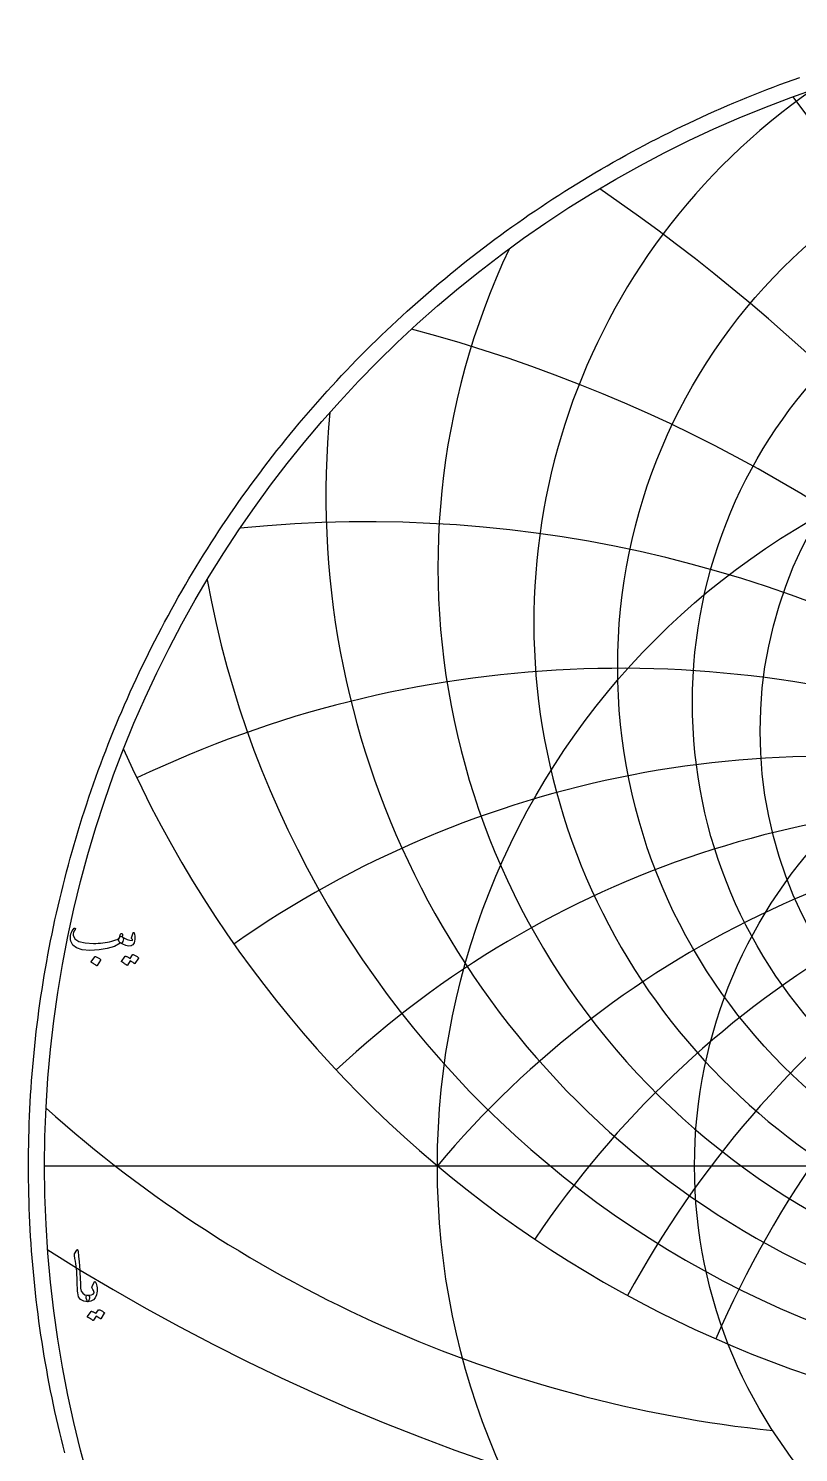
# Model space of a CAD drawing. Header units: millimetres. Extents: x -62 to 62, y -62 to 63.
# Drawn here: x -61.6 to -20.5, y -15.3 to 60.8 of the extents above; entities that cross this region are included whole.
import ezdxf

# ---------------------------------------------------------------- set-up
doc = ezdxf.new("R2010")
doc.units = ezdxf.units.MM
for name, color, linetype in [('CUT_OUTER', 1, 'Continuous'), ('ENGRAVE', 7, 'Continuous'), ('ENGRAVE_FINE', 8, 'Continuous'), ('TEXT', 5, 'Continuous')]:
    doc.layers.add(name, color=color, linetype=linetype)

msp = doc.modelspace()

# ---------------------------------------------------------------- linework, layer by layer
at = {"layer": 'CUT_OUTER'}
msp.add_lwpolyline([(-59.6731, -15.3371), (-59.7661, -14.9706), (-59.8568, -14.6036), (-59.9453, -14.2361), (-60.0315, -13.868), (-60.1154, -13.4994), (-60.1971, -13.1303), (-60.2766, -12.7606), (-60.3537, -12.3906), (-60.4286, -12.02), (-60.5012, -11.649), (-60.5716, -11.2775), (-60.6396, -10.9057), (-60.7054, -10.5334), (-60.7689, -10.1607), (-60.8301, -9.7876), (-60.889, -9.4142), (-60.9456, -9.0404), (-61, -8.6663), (-61.052, -8.2919), (-61.1017, -7.9171), (-61.1491, -7.542), (-61.1943, -7.1667), (-61.2371, -6.7911), (-61.2776, -6.4152), (-61.3158, -6.0391), (-61.3517, -5.6627), (-61.3853, -5.2862), (-61.4166, -4.9094), (-61.4456, -4.5325), (-61.4722, -4.1554), (-61.4966, -3.7781), (-61.5186, -3.4007), (-61.5383, -3.0232), (-61.5557, -2.6455), (-61.5708, -2.2678), (-61.5835, -1.89), (-61.5939, -1.512), (-61.6021, -1.1341), (-61.6079, -0.7561), (-61.6113, -0.378), (-61.6125, 0), (-61.6113, 0.378), (-61.6079, 0.7561), (-61.6021, 1.1341), (-61.5939, 1.512), (-61.5835, 1.89), (-61.5708, 2.2678), (-61.5557, 2.6455), (-61.5383, 3.0232), (-61.5186, 3.4007), (-61.4966, 3.7781), (-61.4722, 4.1554), (-61.4456, 4.5325), (-61.4166, 4.9094), (-61.3853, 5.2862), (-61.3517, 5.6627), (-61.3158, 6.0391), (-61.2776, 6.4152), (-61.2371, 6.7911), (-61.1943, 7.1667), (-61.1491, 7.542), (-61.1017, 7.9171), (-61.052, 8.2919), (-61, 8.6663), (-60.9456, 9.0404), (-60.889, 9.4142), (-60.8301, 9.7876), (-60.7689, 10.1607), (-60.7054, 10.5334), (-60.6396, 10.9057), (-60.5716, 11.2775), (-60.5012, 11.649), (-60.4286, 12.02), (-60.3537, 12.3906), (-60.2766, 12.7606), (-60.1971, 13.1303), (-60.1154, 13.4994), (-60.0315, 13.868), (-59.9453, 14.2361), (-59.8568, 14.6036), (-59.7661, 14.9706), (-59.6731, 15.3371), (-59.5778, 15.7029), (-59.4804, 16.0682), (-59.3807, 16.4328), (-59.2787, 16.7969), (-59.1745, 17.1603), (-59.0681, 17.5231), (-58.9595, 17.8852), (-58.8486, 18.2466), (-58.7356, 18.6073), (-58.6203, 18.9674), (-58.5028, 19.3267), (-58.3831, 19.6853), (-58.2612, 20.0432), (-58.1372, 20.4003), (-58.0109, 20.7566), (-57.8824, 21.1122), (-57.7518, 21.4669), (-57.619, 21.8209), (-57.484, 22.174), (-57.3469, 22.5263), (-57.2076, 22.8778), (-57.0661, 23.2284), (-56.9225, 23.5781), (-56.7768, 23.9269), (-56.6289, 24.2748), (-56.4789, 24.6218), (-56.3267, 24.9679), (-56.1725, 25.3131), (-56.0161, 25.6573), (-55.8576, 26.0005), (-55.697, 26.3427), (-55.5344, 26.684), (-55.3696, 27.0242), (-55.2027, 27.3635), (-55.0338, 27.7017), (-54.8628, 28.0388), (-54.6897, 28.3749), (-54.5146, 28.71), (-54.3374, 29.0439), (-54.1581, 29.3768), (-53.9769, 29.7085), (-53.7936, 30.0392), (-53.6082, 30.3687), (-53.4209, 30.6971), (-53.2315, 31.0243), (-53.0402, 31.3503), (-52.8468, 31.6752), (-52.6515, 31.9988), (-52.4541, 32.3213), (-52.2548, 32.6425), (-52.0535, 32.9625), (-51.8503, 33.2813), (-51.6451, 33.5988), (-51.438, 33.9151), (-51.2289, 34.2301), (-51.0179, 34.5438), (-50.805, 34.8562), (-50.5902, 35.1672), (-50.3734, 35.477), (-50.1548, 35.7854), (-49.9343, 36.0925), (-49.7119, 36.3982), (-49.4876, 36.7025), (-49.2615, 37.0055), (-49.0335, 37.307), (-48.8037, 37.6072), (-48.572, 37.906), (-48.3385, 38.2033), (-48.1032, 38.4992), (-47.866, 38.7936), (-47.6271, 39.0866), (-47.3864, 39.3781), (-47.1439, 39.6681), (-46.8996, 39.9566), (-46.6535, 40.2436), (-46.4057, 40.5291), (-46.1562, 40.8131), (-45.9049, 41.0955), (-45.6519, 41.3764), (-45.3971, 41.6558), (-45.1407, 41.9335), (-44.8825, 42.2097), (-44.6227, 42.4843), (-44.3612, 42.7573), (-44.098, 43.0287), (-43.8331, 43.2985), (-43.5666, 43.5666), (-43.2985, 43.8331), (-43.0287, 44.098), (-42.7573, 44.3612), (-42.4843, 44.6227), (-42.2097, 44.8825), (-41.9335, 45.1407), (-41.6558, 45.3971), (-41.3764, 45.6519), (-41.0955, 45.9049), (-40.8131, 46.1562), (-40.5291, 46.4057), (-40.2436, 46.6535), (-39.9566, 46.8996), (-39.6681, 47.1439), (-39.3781, 47.3864), (-39.0866, 47.6271), (-38.7936, 47.866), (-38.4992, 48.1032), (-38.2033, 48.3385), (-37.906, 48.572), (-37.6072, 48.8037), (-37.307, 49.0335), (-37.0055, 49.2615), (-36.7025, 49.4876), (-36.3982, 49.7119), (-36.0925, 49.9343), (-35.7854, 50.1548), (-35.477, 50.3734), (-35.1672, 50.5902), (-34.8562, 50.805), (-34.5438, 51.0179), (-34.2301, 51.2289), (-33.9151, 51.438), (-33.5988, 51.6451), (-33.2813, 51.8503), (-32.9625, 52.0535), (-32.6425, 52.2548), (-32.3213, 52.4541), (-31.9988, 52.6515), (-31.6752, 52.8468), (-31.3503, 53.0402), (-31.0243, 53.2315), (-30.6971, 53.4209), (-30.3687, 53.6082), (-30.0392, 53.7936), (-29.7085, 53.9769), (-29.3768, 54.1581), (-29.0439, 54.3374), (-28.71, 54.5146), (-28.3749, 54.6897), (-28.0388, 54.8628), (-27.7017, 55.0338), (-27.3635, 55.2027), (-27.0242, 55.3696), (-26.684, 55.5344), (-26.3427, 55.697), (-26.0005, 55.8576), (-25.6573, 56.0161), (-25.3131, 56.1725), (-24.9679, 56.3267), (-24.6218, 56.4789), (-24.2748, 56.6289), (-23.9269, 56.7768), (-23.5781, 56.9225), (-23.2284, 57.0661), (-22.8778, 57.2076), (-22.5263, 57.3469), (-22.174, 57.484), (-21.8209, 57.619), (-21.4669, 57.7518), (-21.1122, 57.8824), (-20.7566, 58.0109), (-20.4003, 58.1372)], dxfattribs=at)
at = {"layer": 'ENGRAVE'}
msp.add_lwpolyline([(-60.75, 0), (60.75, 0)], dxfattribs=at)
for centre, radius in [((0, 0), 60.75), ((0, 26.6565), 30.1356), ((0, 24.7549), 26.1436), ((0, 23.22), 22.5259), ((0, 0), 39.7663), ((0, 0), 26.0306)]:
    msp.add_circle(centre, radius, dxfattribs=at)
for centre, radius, start, end in [((0, 29.0253), 34.6141, 124.801633, 55.198367), ((0, 32.0053), 39.7351, 154.69046, 25.30954), ((0, 35.8091), 45.7239, 174.434401, 5.565599), ((0, 40.7629), 52.9207, 190.30301, 349.69699), ((0, 47.3916), 61.8654, 203.97548, 336.02452), ((0, -33.3679), 51.9112, 40, 140), ((0, -33.3679), 51.9112, 40, 140), ((-14.6131, 54.537), 69.0593, 228.168317, 263.981304)]:
    msp.add_arc(centre, radius, start, end, dxfattribs=at)
at = {"layer": 'ENGRAVE_FINE'}
for centre, radius, start, end in [((-142.6249, -33.3679), 151.7783, 7.344159, 36.585691), ((-142.6249, -33.3679), 151.7783, 7.344159, 36.585691), ((-89.9129, -33.3679), 103.8225, 11.140372, 55.492982), ((-89.9129, -33.3679), 103.8225, 11.140372, 55.492982), ((-61.8654, -33.3679), 80.7595, 15.092561, 75.137638), ((-61.8654, -33.3679), 80.7595, 15.092561, 75.137638), ((-43.5587, -33.3679), 67.7653, 19.26514, 95.711992), ((-43.5587, -33.3679), 67.7653, 19.26514, 95.711992), ((-29.971, -33.3679), 59.9419, 23.734738, 115.544112), ((-29.971, -33.3679), 59.9419, 23.734738, 115.544112), ((29.971, -33.3679), 59.9419, 64.455888, 156.265262), ((29.971, -33.3679), 59.9419, 64.455888, 156.265262), ((-18.8941, -33.3679), 55.2428, 28.59547, 125.068875), ((-18.8941, -33.3679), 55.2428, 28.59547, 125.068875), ((18.8941, -33.3679), 55.2428, 54.931125, 151.40453), ((18.8941, -33.3679), 55.2428, 54.931125, 151.40453), ((-9.1533, -33.3679), 52.712, 33.966107, 133.101185), ((-9.1533, -33.3679), 52.712, 33.966107, 133.101185), ((9.1533, -33.3679), 52.712, 46.898815, 146.033893), ((9.1533, -33.3679), 52.712, 46.898815, 146.033893), ((0, 91.2685), 113.3114, 237.678517, 302.321483)]:
    msp.add_arc(centre, radius, start, end, dxfattribs=at)
at = {"layer": 'TEXT'}
for points in [[(-56.615, 12.2332), (-56.6113, 12.2313), (-56.6078, 12.2294), (-56.6046, 12.2275), (-56.6016, 12.2256), (-56.5986, 12.2234), (-56.5953, 12.2208), (-56.5919, 12.2177), (-56.5882, 12.2141), (-56.5573, 12.1777), (-56.545, 12.1259), (-56.5515, 12.0589), (-56.5767, 11.9765), (-56.5999, 11.9264), (-56.6236, 11.895), (-56.6478, 11.8823), (-56.6725, 11.8883), (-56.6849, 11.8943), (-56.6955, 11.897), (-56.7041, 11.8962), (-56.7108, 11.8922), (-57.025, 11.7202), (-57.4006, 11.599), (-57.8375, 11.5286), (-58.3357, 11.5089), (-58.7385, 11.5434), (-59.0427, 11.6354), (-59.2482, 11.7849), (-59.355, 11.9918), (-59.3716, 12.0895), (-59.3752, 12.1872), (-59.3658, 12.285), (-59.3436, 12.3827), (-59.3131, 12.4692), (-59.2755, 12.5484), (-59.2307, 12.6205), (-59.1788, 12.6854), (-59.1689, 12.6936), (-59.1586, 12.6989), (-59.1479, 12.7012), (-59.1366, 12.7008), (-59.1261, 12.6962), (-59.1174, 12.6902), (-59.1107, 12.6828), (-59.106, 12.6739), (-59.1038, 12.6653), (-59.105, 12.6548), (-59.1095, 12.6423), (-59.1174, 12.628), (-59.173, 12.5465), (-59.2094, 12.467), (-59.2267, 12.3894), (-59.2248, 12.3137), (-59.1337, 12.124), (-58.922, 11.988), (-58.5896, 11.9056), (-58.1364, 11.8768), (-58.012, 11.8787), (-57.8878, 11.8845), (-57.7638, 11.8941), (-57.6401, 11.9075), (-57.5174, 11.9247), (-57.3963, 11.9458), (-57.2769, 11.9707), (-57.1592, 11.9995), (-57.0449, 12.032), (-56.9513, 12.0646), (-56.8782, 12.0972), (-56.8258, 12.1298), (-56.8055, 12.147), (-56.787, 12.1681), (-56.7701, 12.193), (-56.7549, 12.2217), (-56.7406, 12.2538), (-56.7266, 12.2888), (-56.7128, 12.3266), (-56.6993, 12.3674), (-56.694, 12.3798), (-56.6859, 12.3904), (-56.6749, 12.399), (-56.661, 12.4057), (-56.6461, 12.4093), (-56.6322, 12.4086), (-56.6193, 12.4035), (-56.6073, 12.3942), (-56.5977, 12.3813), (-56.592, 12.3654), (-56.5901, 12.3468), (-56.592, 12.3252)], [(-56.73, 11.9267), (-56.7716, 11.9662), (-56.7932, 12.0158), (-56.7946, 12.0754), (-56.7759, 12.1451), (-56.7355, 12.2076), (-56.6983, 12.2457), (-56.6646, 12.2593), (-56.6341, 12.2486), (-56.4904, 12.1535), (-56.3467, 12.0866), (-56.203, 12.0481), (-56.0593, 12.0378), (-56.0543, 12.0387), (-56.0507, 12.0416), (-56.0485, 12.0464), (-56.0478, 12.0531), (-56.0514, 12.0658), (-56.0622, 12.0847), (-56.0801, 12.1099), (-56.1053, 12.1413), (-56.1101, 12.1508), (-56.113, 12.1604), (-56.1139, 12.17), (-56.113, 12.1796), (-56.021, 12.444), (-56.0167, 12.4541), (-56.0114, 12.4613), (-56.0052, 12.4656), (-55.998, 12.467), (-55.9908, 12.4658), (-55.9846, 12.4622), (-55.9793, 12.4562), (-55.975, 12.4478), (-55.9463, 12.3619), (-55.929, 12.2763), (-55.9233, 12.1913), (-55.929, 12.1068), (-55.9477, 12.0016), (-55.9731, 11.9161), (-56.0052, 11.8502), (-56.044, 11.804), (-56.0734, 11.7786), (-56.1005, 11.7599), (-56.1252, 11.748), (-56.1474, 11.7427), (-56.2758, 11.7398), (-56.4157, 11.7695), (-56.5671, 11.8318), (-56.73, 11.9267)], [(-58.0674, 11.1679), (-58.0626, 11.1727), (-58.0559, 11.1755), (-58.0473, 11.1765), (-58.0368, 11.1755), (-57.9623, 11.1453), (-57.8921, 11.1085), (-57.8262, 11.0649), (-57.7647, 11.0146), (-57.7587, 11.0069), (-57.756, 10.9992), (-57.7568, 10.9916), (-57.7608, 10.9839), (-57.9409, 10.6927), (-57.9477, 10.6857), (-57.9563, 10.684), (-57.9668, 10.6876), (-57.9793, 10.6965), (-57.99, 10.7042), (-58.0071, 10.7157), (-58.0303, 10.731), (-58.0597, 10.7501), (-58.0959, 10.7731), (-58.1393, 10.8), (-58.1898, 10.8306), (-58.2475, 10.8651), (-58.2552, 10.8709), (-58.259, 10.8766), (-58.259, 10.8824), (-58.2552, 10.8881)], [(-56.0478, 11.2752), (-56.043, 11.28), (-56.0363, 11.2828), (-56.0277, 11.2838), (-56.0172, 11.2828), (-55.9794, 11.2687), (-55.9429, 11.2531), (-55.9076, 11.2361), (-55.8734, 11.2177), (-55.8403, 11.1976), (-55.8078, 11.1755), (-55.7761, 11.1516), (-55.7451, 11.1257), (-55.7391, 11.1178), (-55.7364, 11.1094), (-55.7372, 11.1006), (-55.7412, 11.0912), (-55.9252, 10.8), (-55.9302, 10.7961), (-55.9376, 10.7961), (-55.9475, 10.8), (-55.9597, 10.8076), (-55.9681, 10.8147), (-55.9817, 10.8244), (-56.0006, 10.8367), (-56.0248, 10.8517), (-56.0545, 10.8695), (-56.09, 10.8905), (-56.1312, 10.9146), (-56.1781, 10.9418), (-56.3237, 10.7157), (-56.3304, 10.7087), (-56.3391, 10.707), (-56.3496, 10.7106), (-56.3621, 10.7195), (-56.3728, 10.7272), (-56.3898, 10.7387), (-56.4131, 10.754), (-56.4425, 10.7731), (-56.4787, 10.7961), (-56.5221, 10.823), (-56.5726, 10.8536), (-56.6303, 10.8881), (-56.6363, 10.8939), (-56.6389, 10.8996), (-56.6382, 10.9054), (-56.6341, 10.9111), (-56.4464, 11.1909), (-56.4416, 11.1956), (-56.4349, 11.1985), (-56.4262, 11.1995), (-56.4157, 11.1985), (-56.3836, 11.1881), (-56.3525, 11.176), (-56.3223, 11.1622), (-56.2931, 11.1468), (-56.2648, 11.1299), (-56.2375, 11.1118), (-56.2112, 11.0925), (-56.1858, 11.0721)], [(-59.0238, -4.5008), (-59.0163, -4.4893), (-59.0094, -4.4816), (-59.0029, -4.4778), (-58.9969, -4.4778), (-58.9878, -4.4828), (-58.9797, -4.4979), (-58.9725, -4.5231), (-58.9663, -4.5583), (-58.9347, -4.8445), (-58.9088, -5.1092), (-58.8887, -5.3523), (-58.8743, -5.5738), (-58.8651, -5.7633), (-58.8566, -5.9331), (-58.8488, -6.0833), (-58.8417, -6.2138), (-58.8356, -6.3247), (-58.8307, -6.416), (-58.827, -6.4876), (-58.8245, -6.5396), (-58.7905, -6.6953), (-58.7153, -6.8097), (-58.5989, -6.883), (-58.4413, -6.9151), (-58.3974, -6.9266), (-58.3694, -6.9535), (-58.3572, -6.9956), (-58.3608, -7.0531), (-58.3787, -7.1436), (-58.3981, -7.2083), (-58.419, -7.2471), (-58.4413, -7.26), (-58.6631, -7.2308), (-58.8264, -7.1432), (-58.9313, -6.997), (-58.9778, -6.7925), (-58.9851, -6.6947), (-58.9917, -6.5966), (-58.9975, -6.4983), (-59.0027, -6.3997), (-59.0074, -6.3009), (-59.0118, -6.2019), (-59.016, -6.1026), (-59.0199, -6.0031), (-59.0271, -5.8132), (-59.0372, -5.6423), (-59.0501, -5.4904), (-59.0659, -5.3573), (-59.0846, -5.2295), (-59.1062, -5.0934), (-59.1306, -4.9488), (-59.1579, -4.7959), (-59.1615, -4.7683), (-59.1608, -4.7432), (-59.1557, -4.7204), (-59.1464, -4.7001)], [(-58.2113, -6.4514), (-58.104, -6.2138), (-58.0882, -6.1877), (-58.0714, -6.1784), (-58.0537, -6.1858), (-58.035, -6.21), (-58.0006, -6.2825), (-57.9737, -6.358), (-57.9546, -6.4367), (-57.9431, -6.5185), (-57.9395, -6.6039), (-57.944, -6.6933), (-57.9567, -6.7869), (-57.9776, -6.8845), (-58.041, -7.0488), (-58.1395, -7.1661), (-58.2729, -7.2366), (-58.4413, -7.26), (-58.4607, -7.2478), (-58.4805, -7.2112), (-58.5009, -7.1501), (-58.5217, -7.0646), (-58.5277, -7.0188), (-58.5265, -6.9812), (-58.5181, -6.9518), (-58.5026, -6.9305), (-58.4901, -6.9223), (-58.4758, -6.917), (-58.4595, -6.9147), (-58.4413, -6.9151), (-58.3352, -6.9118), (-58.2429, -6.8902), (-58.1646, -6.8505), (-58.1002, -6.7925), (-58.0973, -6.7879), (-58.0964, -6.782), (-58.0973, -6.7745), (-58.1002, -6.7657), (-58.1153, -6.7115), (-58.1376, -6.6565), (-58.167, -6.6004), (-58.2037, -6.5434), (-58.2156, -6.5218), (-58.2209, -6.4993), (-58.2195, -6.4759), (-58.2113, -6.4514)], [(-57.8703, -7.6931), (-57.8655, -7.6883), (-57.8588, -7.6854), (-57.8501, -7.6845), (-57.8396, -7.6854), (-57.8019, -7.6995), (-57.7653, -7.7151), (-57.73, -7.7321), (-57.6959, -7.7506), (-57.6627, -7.7707), (-57.6303, -7.7927), (-57.5985, -7.8167), (-57.5675, -7.8425), (-57.5615, -7.8504), (-57.5589, -7.8588), (-57.5596, -7.8677), (-57.5637, -7.877), (-57.7476, -8.1683), (-57.7527, -8.1721), (-57.7601, -8.1721), (-57.7699, -8.1683), (-57.7821, -8.1606), (-57.7905, -8.1536), (-57.8041, -8.1438), (-57.8231, -8.1315), (-57.8473, -8.1165), (-57.877, -8.0987), (-57.9124, -8.0777), (-57.9536, -8.0537), (-58.0006, -8.0265), (-58.1462, -8.2526), (-58.1529, -8.2595), (-58.1615, -8.2612), (-58.172, -8.2576), (-58.1845, -8.2488), (-58.1953, -8.2411), (-58.2123, -8.2296), (-58.2355, -8.2143), (-58.265, -8.1951), (-58.3011, -8.1721), (-58.3445, -8.1453), (-58.395, -8.1146), (-58.4528, -8.0801), (-58.4587, -8.0744), (-58.4614, -8.0686), (-58.4607, -8.0629), (-58.4566, -8.0571), (-58.2688, -7.7774), (-58.264, -7.7726), (-58.2573, -7.7697), (-58.2487, -7.7688), (-58.2382, -7.7697), (-58.2061, -7.7801), (-58.1749, -7.7922), (-58.1447, -7.806), (-58.1155, -7.8215), (-58.0873, -7.8383), (-58.06, -7.8564), (-58.0336, -7.8757), (-58.0082, -7.8962)]]:
    msp.add_lwpolyline(points, close=True, dxfattribs=at)

doc.saveas('drawing.dxf')
